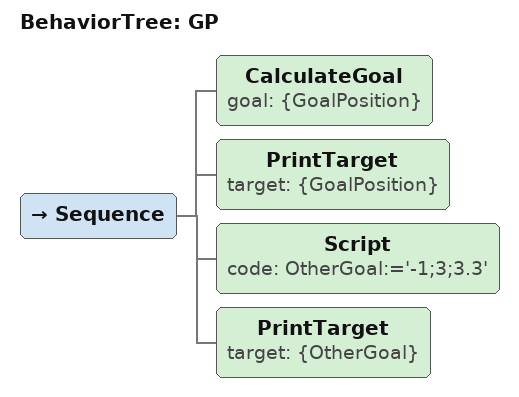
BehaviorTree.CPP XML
<?xml version="1.0" encoding="UTF-8"?>
<root BTCPP_format="3">
  <BehaviorTree ID="GP">
    <Sequence>
      <CalculateGoal goal="{GoalPosition}"/>
      <PrintTarget target="{GoalPosition}"/>
      <Script code="OtherGoal:=&apos;-1;3;3.3&apos;"/>
      <PrintTarget target="{OtherGoal}"/>
    </Sequence>
  </BehaviorTree>

</root>
